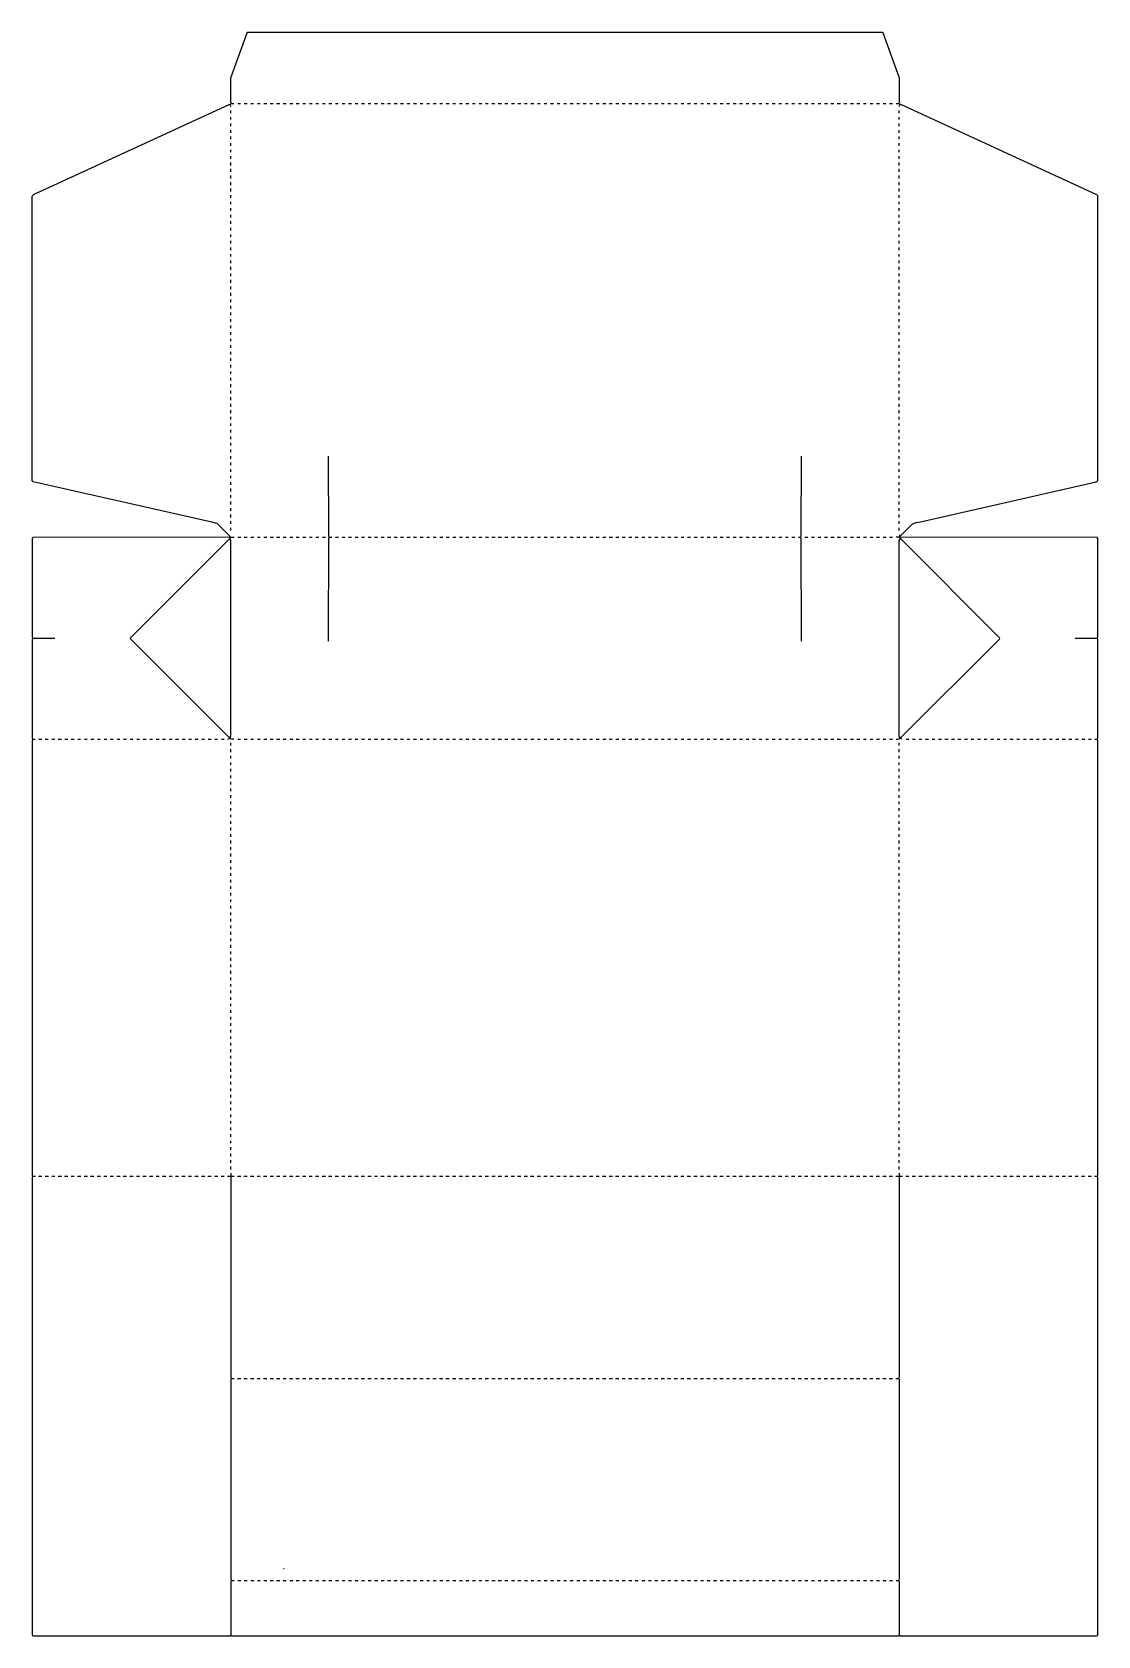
# Model space of a CAD drawing. Extents: x 449 to 4310, y 675 to 6485.
import ezdxf

# ---------------------------------------------------------------- set-up
doc = ezdxf.new("R2010")
doc.units = 0
doc.layers.get('0').update_dxf_attribs({"linetype": 'CONTINUOUS'})

msp = doc.modelspace()

# ---------------------------------------------------------------- linework, layer by layer
at = {"color": 7, "linetype": 'CONTINUOUS'}
for points in [[(1169, 6215), (1168, 6223, -0.212214), (1170, 6226), (1169.6, 6228.9), (1169, 6230), (1169, 6319), (1227.8, 6482.1), (1228, 6483), (1229.9, 6484.2), (1231, 6485), (3529, 6485), (3531, 6484), (3590, 6319), (3590, 6230), (3589, 6226), (3592, 6223), (3591.2, 6219.9, 0.138157), (3590, 6215)], [(1166, 3927, -0.126966), (1169, 3934), (1169, 4644), (1165.8, 4649.9), (1165, 4651), (1166, 4652), (1166, 4654), (1165, 4655), (1165, 4659), (1120.2, 4703.2), (1117.8, 4704.8, 0.064917), (1101.1, 4709.4), (1099.9, 4709.6), (453, 4856), (449, 4860), (449, 5891, -0.14625), (466.9, 5902.3), (1163.1, 6222.6), (1168, 6223)], [(3594, 4659), (3637, 4702, -0.101383), (3666.9, 4711.4), (4299.1, 4854.6, 0.189417), (4310, 4860), (4310, 5892), (4306, 5896), (3595.9, 6222.6), (3592, 6223)], [(1165, 4655), (454, 4654.5), (452.1, 4653.8, 0.07409), (449, 4650), (449, 4293, -0.120666), (451, 4289, -0.165541), (449, 4284), (449, 3927, -0.120666), (451, 3923, -0.165541), (449, 3918), (449, 2344, -0.120666), (451, 2340, -0.120666), (449, 2336), (449, 679, 0.166667), (453, 675), (1165, 675, -0.120666), (1169, 677)], [(1180, 3923, -0.179421), (1166, 3927), (1165, 3927), (805, 4287, -0.220931), (810, 4296), (1165, 4651)], [(3590, 2351), (3590, 2340), (3589.5, 1612), (3588, 1608), (3590, 1605), (3590, 880, 0.120666), (3588, 876), (3588.2, 875.1), (3589.5, 872), (3590, 677, -0.120666), (3594, 675), (4306, 675, 0.166667), (4310, 679), (4310, 2337), (4308.8, 2338.9), (4308, 2340, -0.120666), (4310, 2344), (4310, 3919, -0.120666), (4308, 3923, -0.120666), (4310, 3927), (4310, 4285, -0.120666), (4308, 4289, -0.120666), (4310, 4293), (4310, 4651), (4307, 4654), (4305, 4654.5), (3594, 4655), (3579, 4655)], [(3579, 3923, 0.179421), (3593, 3927), (3594, 3927), (3953, 4286, 0.328128), (3954, 4291), (3595, 4650), (3594, 4650)], [(3593, 3927, 0.126966), (3590, 3934), (3590, 4643), (3593.2, 4648.9), (3594, 4650), (3594, 4655), (3594, 4659), (3591, 4664)], [(1158, 3923, 0.147619), (1165, 3927)], [(3601, 3923, -0.125359), (3594, 3927)], [(1169, 2351), (1169, 2340), (1169.5, 1612), (1171, 1608, -0.120666), (1169, 1604), (1169, 880, -0.120666), (1171, 876), (1170.7, 874.1), (1169.5, 871), (1169, 677, -0.120666), (1173, 675), (3586, 675, -0.120666), (3590, 677)]]:
    msp.add_lwpolyline(points, format="xyb", dxfattribs=at)
for points in [[(1170, 6226), (1180, 6226)], [(1194, 6226), (1204, 6226)], [(1217, 6226), (1228, 6226)], [(1241, 6226), (1251, 6226)], [(1265, 6226), (1275, 6226)], [(1288, 6226), (1299, 6226)], [(1312, 6226), (1322, 6226)], [(1335, 6226), (1346, 6226)], [(1359, 6226), (1369, 6226)], [(1383, 6226), (1393, 6226)], [(1406, 6226), (1417, 6226)], [(1430, 6226), (1440, 6226)], [(1454, 6226), (1464, 6226)], [(1477, 6226), (1487, 6226)], [(1501, 6226), (1511, 6226)], [(1524, 6226), (1535, 6226)], [(1548, 6226), (1558, 6226)], [(1572, 6226), (1582, 6226)], [(1595, 6226), (1606, 6226)], [(1619, 6226), (1629, 6226)], [(1642, 6226), (1653, 6226)], [(1666, 6226), (1676, 6226)], [(1690, 6226), (1700, 6226)], [(1713, 6226), (1724, 6226)], [(1737, 6226), (1747, 6226)], [(1761, 6226), (1771, 6226)], [(1784, 6226), (1794, 6226)], [(1808, 6226), (1818, 6226)], [(1831, 6226), (1842, 6226)], [(1855, 6226), (1865, 6226)], [(1879, 6226), (1889, 6226)], [(1902, 6226), (1913, 6226)], [(1926, 6226), (1936, 6226)], [(1949, 6226), (1960, 6226)], [(1973, 6226), (1983, 6226)], [(1997, 6226), (2007, 6226)], [(2020, 6226), (2031, 6226)], [(2044, 6226), (2054, 6226)], [(2068, 6226), (2078, 6226)], [(2091, 6226), (2101, 6226)], [(2115, 6226), (2125, 6226)], [(2138, 6226), (2149, 6226)], [(2162, 6226), (2172, 6226)], [(2186, 6226), (2196, 6226)], [(2209, 6226), (2220, 6226)], [(2233, 6226), (2243, 6226)], [(2256, 6226), (2267, 6226)], [(2280, 6226), (2290, 6226)], [(2304, 6226), (2314, 6226)], [(2327, 6226), (2338, 6226)], [(2351, 6226), (2361, 6226)], [(2375, 6226), (2385, 6226)], [(2398, 6226), (2409, 6226)], [(2422, 6226), (2432, 6226)], [(2445, 6226), (2456, 6226)], [(2469, 6226), (2479, 6226)], [(2493, 6226), (2503, 6226)], [(2516, 6226), (2527, 6226)], [(2540, 6226), (2550, 6226)], [(2564, 6226), (2574, 6226)], [(2587, 6226), (2597, 6226)], [(2611, 6226), (2621, 6226)], [(2634, 6226), (2645, 6226)], [(2658, 6226), (2668, 6226)], [(2682, 6226), (2692, 6226)], [(2705, 6226), (2716, 6226)], [(2729, 6226), (2739, 6226)], [(2752, 6226), (2763, 6226)], [(2776, 6226), (2786, 6226)], [(2800, 6226), (2810, 6226)], [(2823, 6226), (2834, 6226)], [(2847, 6226), (2857, 6226)], [(2871, 6226), (2881, 6226)], [(2894, 6226), (2904, 6226)], [(2918, 6226), (2928, 6226)], [(2941, 6226), (2952, 6226)], [(2965, 6226), (2975, 6226)], [(2989, 6226), (2999, 6226)], [(3012, 6226), (3023, 6226)], [(3036, 6226), (3046, 6226)], [(3059, 6226), (3070, 6226)], [(3083, 6226), (3093, 6226)], [(3107, 6226), (3117, 6226)], [(3130, 6226), (3141, 6226)], [(3154, 6226), (3164, 6226)], [(3178, 6226), (3188, 6226)], [(3201, 6226), (3211, 6226)], [(3225, 6226), (3235, 6226)], [(3248, 6226), (3259, 6226)], [(3272, 6226), (3282, 6226)], [(3296, 6226), (3306, 6226)], [(3319, 6226), (3330, 6226)], [(3343, 6226), (3353, 6226)], [(3366, 6226), (3377, 6226)], [(3390, 6226), (3400, 6226)], [(3414, 6226), (3424, 6226)], [(3437, 6226), (3448, 6226)], [(3461, 6226), (3471, 6226)], [(3485, 6226), (3495, 6226)], [(3508, 6226), (3519, 6226)], [(3532, 6226), (3542, 6226)], [(3555, 6226), (3566, 6226)], [(3579, 6226), (3589, 6226)], [(1169, 6191), (1169, 6201)], [(1169, 6168), (1169, 6177)], [(3590, 6191), (3590, 6201)], [(3590, 6168), (3590, 6177)], [(1169, 6144), (1169, 6154)], [(1169, 6120), (1169, 6130)], [(1169, 6097), (1169, 6107)], [(3590, 6144), (3590, 6154)], [(3590, 6120), (3590, 6130)], [(3590, 6097), (3590, 6107)], [(1169, 6073), (1169, 6083)], [(1169, 6050), (1169, 6059)], [(3590, 6073), (3590, 6083)], [(3590, 6050), (3590, 6059)], [(1169, 6026), (1169, 6036)], [(1169, 6002), (1169, 6012)], [(1169, 5979), (1169, 5989)], [(3590, 6026), (3590, 6036)], [(3590, 6002), (3590, 6012)], [(3590, 5979), (3590, 5989)], [(1169, 5955), (1169, 5965)], [(1169, 5931), (1169, 5941)], [(3590, 5955), (3590, 5965)], [(3590, 5931), (3590, 5941)], [(1169, 5908), (1169, 5918)], [(1169, 5884), (1169, 5894)], [(1169, 5861), (1169, 5870)], [(3590, 5908), (3590, 5918)], [(3590, 5884), (3590, 5894)], [(3590, 5861), (3590, 5870)], [(1169, 5837), (1169, 5847)], [(1169, 5813), (1169, 5823)], [(3590, 5837), (3590, 5847)], [(3590, 5813), (3590, 5823)], [(1169, 5790), (1169, 5800)], [(1169, 5766), (1169, 5776)], [(1169, 5743), (1169, 5752)], [(3590, 5790), (3590, 5800)], [(3590, 5766), (3590, 5776)], [(3590, 5743), (3590, 5752)], [(1169, 5719), (1169, 5729)], [(1169, 5695), (1169, 5705)], [(3590, 5719), (3590, 5729)], [(3590, 5695), (3590, 5705)], [(1169, 5672), (1169, 5681)], [(1169, 5648), (1169, 5658)], [(3590, 5672), (3590, 5681)], [(3590, 5648), (3590, 5658)], [(1169, 5624), (1169, 5634)], [(1169, 5601), (1169, 5611)], [(1169, 5577), (1169, 5587)], [(3590, 5624), (3590, 5634)], [(3590, 5601), (3590, 5611)], [(3590, 5577), (3590, 5587)], [(1169, 5554), (1169, 5563)], [(1169, 5530), (1169, 5540)], [(3590, 5554), (3590, 5563)], [(3590, 5530), (3590, 5540)], [(1169, 5506), (1169, 5516)], [(1169, 5483), (1169, 5493)], [(1169, 5459), (1169, 5469)], [(3590, 5506), (3590, 5516)], [(3590, 5483), (3590, 5493)], [(3590, 5459), (3590, 5469)], [(1169, 5435), (1169, 5445)], [(1169, 5412), (1169, 5422)], [(3590, 5435), (3590, 5445)], [(3590, 5412), (3590, 5422)], [(1169, 5388), (1169, 5398)], [(1169, 5365), (1169, 5374)], [(1169, 5341), (1169, 5351)], [(3590, 5388), (3590, 5398)], [(3590, 5365), (3590, 5374)], [(3590, 5341), (3590, 5351)], [(1169, 5317), (1169, 5327)], [(1169, 5294), (1169, 5304)], [(3590, 5317), (3590, 5327)], [(3590, 5294), (3590, 5304)], [(1169, 5270), (1169, 5280)], [(1169, 5247), (1169, 5256)], [(1169, 5223), (1169, 5233)], [(3590, 5270), (3590, 5280)], [(3590, 5247), (3590, 5256)], [(3590, 5223), (3590, 5233)], [(1169, 5199), (1169, 5209)], [(1169, 5176), (1169, 5185)], [(3590, 5199), (3590, 5209)], [(3590, 5176), (3590, 5185)], [(1169, 5152), (1169, 5162)], [(1169, 5128), (1169, 5138)], [(1169, 5105), (1169, 5115)], [(3590, 5152), (3590, 5162)], [(3590, 5128), (3590, 5138)], [(3590, 5105), (3590, 5115)], [(1169, 5081), (1169, 5091)], [(1169, 5058), (1169, 5067)], [(3590, 5081), (3590, 5091)], [(3590, 5058), (3590, 5067)], [(1169, 5034), (1169, 5044)], [(1169, 5010), (1169, 5020)], [(1169, 4987), (1169, 4997)], [(3590, 5034), (3590, 5044)], [(3590, 5010), (3590, 5020)], [(3590, 4987), (3590, 4997)], [(1169, 4963), (1169, 4973)], [(1169, 4939), (1169, 4949)], [(1523, 4278), (1523.5, 4650), (1525, 4655), (1524.8, 4655.9), (1523.5, 4659), (1523, 4949)], [(3236, 4278), (3235.5, 4651), (3234, 4655), (3234.2, 4655.9), (3235.5, 4659), (3236, 4949)], [(3590, 4963), (3590, 4973)], [(3590, 4939), (3590, 4949)], [(1169, 4916), (1169, 4926)], [(1169, 4892), (1169, 4902)], [(3590, 4916), (3590, 4926)], [(3590, 4892), (3590, 4902)], [(1169, 4869), (1169, 4878)], [(1169, 4845), (1169, 4855)], [(1169, 4821), (1169, 4831)], [(3590, 4869), (3590, 4878)], [(3590, 4845), (3590, 4855)], [(3590, 4821), (3590, 4831)], [(1169, 4798), (1169, 4808)], [(1169, 4774), (1169, 4784)], [(3590, 4798), (3590, 4808)], [(3590, 4774), (3590, 4784)], [(1169, 4751), (1169, 4760)], [(1169, 4727), (1169, 4737)], [(1169, 4703), (1169, 4713)], [(3590, 4751), (3590, 4760)], [(3590, 4727), (3590, 4737)], [(3590, 4703), (3590, 4713)], [(1166, 4654), (1167, 4655), (1181, 4655)], [(1169, 4680), (1169, 4689)], [(1194, 4655), (1205, 4655)], [(1217, 4655), (1228, 4655)], [(1241, 4655), (1252, 4655)], [(1265, 4655), (1275, 4655)], [(1288, 4655), (1299, 4655)], [(1312, 4655), (1323, 4655)], [(1335, 4655), (1346, 4655)], [(1359, 4655), (1370, 4655)], [(1383, 4655), (1393, 4655)], [(1406, 4655), (1417, 4655)], [(1430, 4655), (1441, 4655)], [(1454, 4655), (1464, 4655)], [(1477, 4655), (1488, 4655)], [(1501, 4655), (1512, 4655)], [(1525, 4655), (1535, 4655)], [(1548, 4655), (1559, 4655)], [(1572, 4655), (1582, 4655)], [(1595, 4655), (1606, 4655)], [(1619, 4655), (1630, 4655)], [(1642, 4655), (1653, 4655)], [(1666, 4655), (1677, 4655)], [(1690, 4655), (1700, 4655)], [(1713, 4655), (1724, 4655)], [(1737, 4655), (1748, 4655)], [(1761, 4655), (1771, 4655)], [(1784, 4655), (1795, 4655)], [(1808, 4655), (1819, 4655)], [(1831, 4655), (1842, 4655)], [(1855, 4655), (1866, 4655)], [(1879, 4655), (1889, 4655)], [(1902, 4655), (1913, 4655)], [(1926, 4655), (1937, 4655)], [(1949, 4655), (1960, 4655)], [(1973, 4655), (1984, 4655)], [(1997, 4655), (2008, 4655)], [(2020, 4655), (2031, 4655)], [(2044, 4655), (2055, 4655)], [(2068, 4655), (2078, 4655)], [(2091, 4655), (2102, 4655)], [(2115, 4655), (2126, 4655)], [(2138, 4655), (2149, 4655)], [(2162, 4655), (2173, 4655)], [(2186, 4655), (2196, 4655)], [(2209, 4655), (2220, 4655)], [(2233, 4655), (2244, 4655)], [(2256, 4655), (2267, 4655)], [(2280, 4655), (2291, 4655)], [(2304, 4655), (2315, 4655)], [(2327, 4655), (2338, 4655)], [(2351, 4655), (2362, 4655)], [(2375, 4655), (2385, 4655)], [(2398, 4655), (2409, 4655)], [(2422, 4655), (2433, 4655)], [(2445, 4655), (2456, 4655)], [(2469, 4655), (2480, 4655)], [(2493, 4655), (2503, 4655)], [(2516, 4655), (2527, 4655)], [(2540, 4655), (2551, 4655)], [(2564, 4655), (2574, 4655)], [(2587, 4655), (2598, 4655)], [(2611, 4655), (2622, 4655)], [(2634, 4655), (2645, 4655)], [(2658, 4655), (2669, 4655)], [(2682, 4655), (2692, 4655)], [(2705, 4655), (2716, 4655)], [(2729, 4655), (2740, 4655)], [(2752, 4655), (2763, 4655)], [(2776, 4655), (2787, 4655)], [(2800, 4655), (2810, 4655)], [(2823, 4655), (2834, 4655)], [(2847, 4655), (2858, 4655)], [(2871, 4655), (2881, 4655)], [(2894, 4655), (2905, 4655)], [(2918, 4655), (2929, 4655)], [(2941, 4655), (2952, 4655)], [(2965, 4655), (2976, 4655)], [(2989, 4655), (2999, 4655)], [(3012, 4655), (3023, 4655)], [(3036, 4655), (3047, 4655)], [(3059, 4655), (3070, 4655)], [(3083, 4655), (3094, 4655)], [(3107, 4655), (3118, 4655)], [(3130, 4655), (3141, 4655)], [(3154, 4655), (3165, 4655)], [(3178, 4655), (3188, 4655)], [(3201, 4655), (3212, 4655)], [(3225, 4655), (3234, 4655)], [(3248, 4655), (3259, 4655)], [(3272, 4655), (3283, 4655)], [(3296, 4655), (3306, 4655)], [(3319, 4655), (3330, 4655)], [(3343, 4655), (3354, 4655)], [(3366, 4655), (3377, 4655)], [(3390, 4655), (3401, 4655)], [(3414, 4655), (3425, 4655)], [(3437, 4655), (3448, 4655)], [(3461, 4655), (3472, 4655)], [(3485, 4655), (3495, 4655)], [(3508, 4655), (3519, 4655)], [(3532, 4655), (3543, 4655)], [(3555, 4655), (3566, 4655)], [(3590, 4680), (3590, 4689)], [(451, 4289), (532, 4289)], [(4228, 4289), (4308, 4289)], [(451, 3923), (460, 3923)], [(473, 3923), (484, 3923)], [(497, 3923), (507, 3923)], [(521, 3923), (531, 3923)], [(544, 3923), (555, 3923)], [(568, 3923), (578, 3923)], [(591, 3923), (602, 3923)], [(615, 3923), (625, 3923)], [(639, 3923), (649, 3923)], [(662, 3923), (673, 3923)], [(686, 3923), (696, 3923)], [(710, 3923), (720, 3923)], [(733, 3923), (743, 3923)], [(757, 3923), (767, 3923)], [(780, 3923), (791, 3923)], [(804, 3923), (814, 3923)], [(828, 3923), (838, 3923)], [(851, 3923), (862, 3923)], [(875, 3923), (885, 3923)], [(899, 3923), (909, 3923)], [(922, 3923), (932, 3923)], [(946, 3923), (956, 3923)], [(969, 3923), (980, 3923)], [(993, 3923), (1003, 3923)], [(1017, 3923), (1027, 3923)], [(1040, 3923), (1051, 3923)], [(1064, 3923), (1074, 3923)], [(1087, 3923), (1098, 3923)], [(1111, 3923), (1121, 3923)], [(1135, 3923), (1145, 3923)], [(1169, 3900), (1169, 3910)], [(1194, 3923), (1204, 3923)], [(1217, 3923), (1228, 3923)], [(1241, 3923), (1251, 3923)], [(1265, 3923), (1275, 3923)], [(1288, 3923), (1299, 3923)], [(1312, 3923), (1322, 3923)], [(1335, 3923), (1346, 3923)], [(1359, 3923), (1369, 3923)], [(1383, 3923), (1393, 3923)], [(1406, 3923), (1417, 3923)], [(1430, 3923), (1440, 3923)], [(1454, 3923), (1464, 3923)], [(1477, 3923), (1487, 3923)], [(1501, 3923), (1511, 3923)], [(1524, 3923), (1535, 3923)], [(1548, 3923), (1558, 3923)], [(1572, 3923), (1582, 3923)], [(1595, 3923), (1606, 3923)], [(1619, 3923), (1629, 3923)], [(1642, 3923), (1653, 3923)], [(1666, 3923), (1676, 3923)], [(1690, 3923), (1700, 3923)], [(1713, 3923), (1724, 3923)], [(1737, 3923), (1747, 3923)], [(1761, 3923), (1771, 3923)], [(1784, 3923), (1794, 3923)], [(1808, 3923), (1818, 3923)], [(1831, 3923), (1842, 3923)], [(1855, 3923), (1865, 3923)], [(1879, 3923), (1889, 3923)], [(1902, 3923), (1913, 3923)], [(1926, 3923), (1936, 3923)], [(1949, 3923), (1960, 3923)], [(1973, 3923), (1983, 3923)], [(1997, 3923), (2007, 3923)], [(2020, 3923), (2031, 3923)], [(2044, 3923), (2054, 3923)], [(2068, 3923), (2078, 3923)], [(2091, 3923), (2101, 3923)], [(2115, 3923), (2125, 3923)], [(2138, 3923), (2149, 3923)], [(2162, 3923), (2172, 3923)], [(2186, 3923), (2196, 3923)], [(2209, 3923), (2220, 3923)], [(2233, 3923), (2243, 3923)], [(2256, 3923), (2267, 3923)], [(2280, 3923), (2290, 3923)], [(2304, 3923), (2314, 3923)], [(2327, 3923), (2338, 3923)], [(2351, 3923), (2361, 3923)], [(2375, 3923), (2385, 3923)], [(2398, 3923), (2409, 3923)], [(2422, 3923), (2432, 3923)], [(2445, 3923), (2456, 3923)], [(2469, 3923), (2479, 3923)], [(2493, 3923), (2503, 3923)], [(2516, 3923), (2527, 3923)], [(2540, 3923), (2550, 3923)], [(2564, 3923), (2574, 3923)], [(2587, 3923), (2597, 3923)], [(2611, 3923), (2621, 3923)], [(2634, 3923), (2645, 3923)], [(2658, 3923), (2668, 3923)], [(2682, 3923), (2692, 3923)], [(2705, 3923), (2716, 3923)], [(2729, 3923), (2739, 3923)], [(2752, 3923), (2763, 3923)], [(2776, 3923), (2786, 3923)], [(2800, 3923), (2810, 3923)], [(2823, 3923), (2834, 3923)], [(2847, 3923), (2857, 3923)], [(2871, 3923), (2881, 3923)], [(2894, 3923), (2904, 3923)], [(2918, 3923), (2928, 3923)], [(2941, 3923), (2952, 3923)], [(2965, 3923), (2975, 3923)], [(2989, 3923), (2999, 3923)], [(3012, 3923), (3023, 3923)], [(3036, 3923), (3046, 3923)], [(3059, 3923), (3070, 3923)], [(3083, 3923), (3093, 3923)], [(3107, 3923), (3117, 3923)], [(3130, 3923), (3141, 3923)], [(3154, 3923), (3164, 3923)], [(3178, 3923), (3188, 3923)], [(3201, 3923), (3211, 3923)], [(3225, 3923), (3235, 3923)], [(3248, 3923), (3259, 3923)], [(3272, 3923), (3282, 3923)], [(3296, 3923), (3306, 3923)], [(3319, 3923), (3330, 3923)], [(3343, 3923), (3353, 3923)], [(3366, 3923), (3377, 3923)], [(3390, 3923), (3400, 3923)], [(3414, 3923), (3424, 3923)], [(3437, 3923), (3448, 3923)], [(3461, 3923), (3471, 3923)], [(3485, 3923), (3495, 3923)], [(3508, 3923), (3519, 3923)], [(3532, 3923), (3542, 3923)], [(3555, 3923), (3566, 3923)], [(3590, 3900), (3590, 3910)], [(3615, 3923), (3625, 3923)], [(3638, 3923), (3648, 3923)], [(3662, 3923), (3672, 3923)], [(3685, 3923), (3696, 3923)], [(3709, 3923), (3719, 3923)], [(3733, 3923), (3743, 3923)], [(3756, 3923), (3767, 3923)], [(3780, 3923), (3790, 3923)], [(3803, 3923), (3814, 3923)], [(3827, 3923), (3837, 3923)], [(3851, 3923), (3861, 3923)], [(3874, 3923), (3885, 3923)], [(3898, 3923), (3908, 3923)], [(3922, 3923), (3932, 3923)], [(3945, 3923), (3955, 3923)], [(3969, 3923), (3979, 3923)], [(3992, 3923), (4003, 3923)], [(4016, 3923), (4026, 3923)], [(4040, 3923), (4050, 3923)], [(4063, 3923), (4074, 3923)], [(4087, 3923), (4097, 3923)], [(4110, 3923), (4121, 3923)], [(4134, 3923), (4144, 3923)], [(4158, 3923), (4168, 3923)], [(4181, 3923), (4192, 3923)], [(4205, 3923), (4215, 3923)], [(4229, 3923), (4239, 3923)], [(4252, 3923), (4262, 3923)], [(4276, 3923), (4286, 3923)], [(4299, 3923), (4308, 3923)], [(1169, 3877), (1169, 3887)], [(1169, 3853), (1169, 3863)], [(1169, 3830), (1169, 3839)], [(3590, 3877), (3590, 3887)], [(3590, 3853), (3590, 3863)], [(3590, 3830), (3590, 3839)], [(1169, 3806), (1169, 3816)], [(1169, 3782), (1169, 3792)], [(3590, 3806), (3590, 3816)], [(3590, 3782), (3590, 3792)], [(1169, 3759), (1169, 3769)], [(1169, 3735), (1169, 3745)], [(1169, 3711), (1169, 3721)], [(3590, 3759), (3590, 3769)], [(3590, 3735), (3590, 3745)], [(3590, 3711), (3590, 3721)], [(1169, 3688), (1169, 3698)], [(1169, 3664), (1169, 3674)], [(3590, 3688), (3590, 3698)], [(3590, 3664), (3590, 3674)], [(1169, 3641), (1169, 3650)], [(1169, 3617), (1169, 3627)], [(1169, 3593), (1169, 3603)], [(3590, 3641), (3590, 3650)], [(3590, 3617), (3590, 3627)], [(3590, 3593), (3590, 3603)], [(1169, 3570), (1169, 3580)], [(1169, 3546), (1169, 3556)], [(3590, 3570), (3590, 3580)], [(3590, 3546), (3590, 3556)], [(1169, 3523), (1169, 3532)], [(1169, 3499), (1169, 3509)], [(3590, 3523), (3590, 3532)], [(3590, 3499), (3590, 3509)], [(1169, 3475), (1169, 3485)], [(1169, 3452), (1169, 3461)], [(1169, 3428), (1169, 3438)], [(3590, 3475), (3590, 3485)], [(3590, 3452), (3590, 3461)], [(3590, 3428), (3590, 3438)], [(1169, 3404), (1169, 3414)], [(1169, 3381), (1169, 3391)], [(3590, 3404), (3590, 3414)], [(3590, 3381), (3590, 3391)], [(1169, 3357), (1169, 3367)], [(1169, 3334), (1169, 3343)], [(1169, 3310), (1169, 3320)], [(3590, 3357), (3590, 3367)], [(3590, 3334), (3590, 3343)], [(3590, 3310), (3590, 3320)], [(1169, 3286), (1169, 3296)], [(1169, 3263), (1169, 3273)], [(3590, 3286), (3590, 3296)], [(3590, 3263), (3590, 3273)], [(1169, 3239), (1169, 3249)], [(1169, 3215), (1169, 3225)], [(1169, 3192), (1169, 3202)], [(3590, 3239), (3590, 3249)], [(3590, 3215), (3590, 3225)], [(3590, 3192), (3590, 3202)], [(1169, 3168), (1169, 3178)], [(1169, 3145), (1169, 3154)], [(3590, 3168), (3590, 3178)], [(3590, 3145), (3590, 3154)], [(1169, 3121), (1169, 3131)], [(1169, 3097), (1169, 3107)], [(1169, 3074), (1169, 3084)], [(3590, 3121), (3590, 3131)], [(3590, 3097), (3590, 3107)], [(3590, 3074), (3590, 3084)], [(1169, 3050), (1169, 3060)], [(1169, 3027), (1169, 3036)], [(3590, 3050), (3590, 3060)], [(3590, 3027), (3590, 3036)], [(1169, 3003), (1169, 3013)], [(1169, 2979), (1169, 2989)], [(1169, 2956), (1169, 2965)], [(3590, 3003), (3590, 3013)], [(3590, 2979), (3590, 2989)], [(3590, 2956), (3590, 2965)], [(1169, 2932), (1169, 2942)], [(1169, 2908), (1169, 2918)], [(3590, 2932), (3590, 2942)], [(3590, 2908), (3590, 2918)], [(1169, 2885), (1169, 2895)], [(1169, 2861), (1169, 2871)], [(1169, 2838), (1169, 2847)], [(3590, 2885), (3590, 2895)], [(3590, 2861), (3590, 2871)], [(3590, 2838), (3590, 2847)], [(1169, 2814), (1169, 2824)], [(1169, 2790), (1169, 2800)], [(3590, 2814), (3590, 2824)], [(3590, 2790), (3590, 2800)], [(1169, 2767), (1169, 2777)], [(1169, 2743), (1169, 2753)], [(3590, 2767), (3590, 2777)], [(3590, 2743), (3590, 2753)], [(1169, 2719), (1169, 2729)], [(1169, 2696), (1169, 2706)], [(1169, 2672), (1169, 2682)], [(3590, 2719), (3590, 2729)], [(3590, 2696), (3590, 2706)], [(3590, 2672), (3590, 2682)], [(1169, 2649), (1169, 2658)], [(1169, 2625), (1169, 2635)], [(3590, 2649), (3590, 2658)], [(3590, 2625), (3590, 2635)], [(1169, 2601), (1169, 2611)], [(1169, 2578), (1169, 2588)], [(1169, 2554), (1169, 2564)], [(3590, 2601), (3590, 2611)], [(3590, 2578), (3590, 2588)], [(3590, 2554), (3590, 2564)], [(1169, 2531), (1169, 2540)], [(1169, 2507), (1169, 2517)], [(3590, 2531), (3590, 2540)], [(3590, 2507), (3590, 2517)], [(1169, 2483), (1169, 2493)], [(1169, 2460), (1169, 2469)], [(1169, 2436), (1169, 2446)], [(3590, 2483), (3590, 2493)], [(3590, 2460), (3590, 2469)], [(3590, 2436), (3590, 2446)], [(1169, 2412), (1169, 2422)], [(1169, 2389), (1169, 2399)], [(3590, 2412), (3590, 2422)], [(3590, 2389), (3590, 2399)], [(451, 2340), (461, 2340)], [(472, 2340), (484, 2340)], [(496, 2340), (508, 2340)], [(520, 2340), (531, 2340)], [(543, 2340), (555, 2340)], [(567, 2340), (579, 2340)], [(590, 2340), (602, 2340)], [(614, 2340), (626, 2340)], [(638, 2340), (650, 2340)], [(661, 2340), (673, 2340)], [(685, 2340), (697, 2340)], [(709, 2340), (720, 2340)], [(732, 2340), (744, 2340)], [(756, 2340), (768, 2340)], [(779, 2340), (791, 2340)], [(803, 2340), (815, 2340)], [(827, 2340), (838, 2340)], [(850, 2340), (862, 2340)], [(874, 2340), (886, 2340)], [(898, 2340), (909, 2340)], [(921, 2340), (933, 2340)], [(945, 2340), (957, 2340)], [(968, 2340), (980, 2340)], [(992, 2340), (1004, 2340)], [(1016, 2340), (1027, 2340)], [(1039, 2340), (1051, 2340)], [(1063, 2340), (1075, 2340)], [(1086, 2340), (1098, 2340)], [(1110, 2340), (1122, 2340)], [(1134, 2340), (1145, 2340)], [(1157, 2340), (1169, 2340), (1181, 2340)], [(1169, 2365), (1169, 2375)], [(1193, 2340), (1205, 2340)], [(1216, 2340), (1228, 2340)], [(1240, 2340), (1252, 2340)], [(1264, 2340), (1275, 2340)], [(1287, 2340), (1299, 2340)], [(1311, 2340), (1323, 2340)], [(1334, 2340), (1346, 2340)], [(1358, 2340), (1370, 2340)], [(1382, 2340), (1393, 2340)], [(1405, 2340), (1417, 2340)], [(1429, 2340), (1441, 2340)], [(1453, 2340), (1464, 2340)], [(1476, 2340), (1488, 2340)], [(1500, 2340), (1512, 2340)], [(1523, 2340), (1535, 2340)], [(1547, 2340), (1559, 2340)], [(1571, 2340), (1582, 2340)], [(1594, 2340), (1606, 2340)], [(1618, 2340), (1630, 2340)], [(1641, 2340), (1653, 2340)], [(1665, 2340), (1677, 2340)], [(1689, 2340), (1700, 2340)], [(1712, 2340), (1724, 2340)], [(1736, 2340), (1748, 2340)], [(1760, 2340), (1771, 2340)], [(1783, 2340), (1795, 2340)], [(1807, 2340), (1819, 2340)], [(1830, 2340), (1842, 2340)], [(1854, 2340), (1866, 2340)], [(1878, 2340), (1889, 2340)], [(1901, 2340), (1913, 2340)], [(1925, 2340), (1937, 2340)], [(1948, 2340), (1960, 2340)], [(1972, 2340), (1984, 2340)], [(1996, 2340), (2008, 2340)], [(2019, 2340), (2031, 2340)], [(2043, 2340), (2055, 2340)], [(2067, 2340), (2078, 2340)], [(2090, 2340), (2102, 2340)], [(2114, 2340), (2126, 2340)], [(2137, 2340), (2149, 2340)], [(2161, 2340), (2173, 2340)], [(2185, 2340), (2196, 2340)], [(2208, 2340), (2220, 2340)], [(2232, 2340), (2244, 2340)], [(2255, 2340), (2267, 2340)], [(2279, 2340), (2291, 2340)], [(2303, 2340), (2315, 2340)], [(2326, 2340), (2338, 2340)], [(2350, 2340), (2362, 2340)], [(2374, 2340), (2385, 2340)], [(2397, 2340), (2409, 2340)], [(2421, 2340), (2433, 2340)], [(2444, 2340), (2456, 2340)], [(2468, 2340), (2480, 2340)], [(2492, 2340), (2503, 2340)], [(2515, 2340), (2527, 2340)], [(2539, 2340), (2551, 2340)], [(2563, 2340), (2574, 2340)], [(2586, 2340), (2598, 2340)], [(2610, 2340), (2622, 2340)], [(2633, 2340), (2645, 2340)], [(2657, 2340), (2669, 2340)], [(2681, 2340), (2692, 2340)], [(2704, 2340), (2716, 2340)], [(2728, 2340), (2740, 2340)], [(2751, 2340), (2763, 2340)], [(2775, 2340), (2787, 2340)], [(2799, 2340), (2810, 2340)], [(2822, 2340), (2834, 2340)], [(2846, 2340), (2858, 2340)], [(2870, 2340), (2881, 2340)], [(2893, 2340), (2905, 2340)], [(2917, 2340), (2929, 2340)], [(2940, 2340), (2952, 2340)], [(2964, 2340), (2976, 2340)], [(2988, 2340), (2999, 2340)], [(3011, 2340), (3023, 2340)], [(3035, 2340), (3047, 2340)], [(3058, 2340), (3070, 2340)], [(3082, 2340), (3094, 2340)], [(3106, 2340), (3118, 2340)], [(3129, 2340), (3141, 2340)], [(3153, 2340), (3165, 2340)], [(3177, 2340), (3188, 2340)], [(3200, 2340), (3212, 2340)], [(3224, 2340), (3236, 2340)], [(3247, 2340), (3259, 2340)], [(3271, 2340), (3283, 2340)], [(3295, 2340), (3306, 2340)], [(3318, 2340), (3330, 2340)], [(3342, 2340), (3354, 2340)], [(3365, 2340), (3377, 2340)], [(3389, 2340), (3401, 2340)], [(3413, 2340), (3425, 2340)], [(3436, 2340), (3448, 2340)], [(3460, 2340), (3472, 2340)], [(3484, 2340), (3495, 2340)], [(3507, 2340), (3519, 2340)], [(3531, 2340), (3543, 2340)], [(3554, 2340), (3566, 2340)], [(3578, 2340), (3590, 2340), (3602, 2340)], [(3590, 2365), (3590, 2375)], [(3614, 2340), (3625, 2340)], [(3637, 2340), (3649, 2340)], [(3661, 2340), (3673, 2340)], [(3684, 2340), (3696, 2340)], [(3708, 2340), (3720, 2340)], [(3732, 2340), (3743, 2340)], [(3755, 2340), (3767, 2340)], [(3779, 2340), (3791, 2340)], [(3802, 2340), (3814, 2340)], [(3826, 2340), (3838, 2340)], [(3850, 2340), (3861, 2340)], [(3873, 2340), (3885, 2340)], [(3897, 2340), (3909, 2340)], [(3921, 2340), (3932, 2340)], [(3944, 2340), (3956, 2340)], [(3968, 2340), (3980, 2340)], [(3991, 2340), (4003, 2340)], [(4015, 2340), (4027, 2340)], [(4039, 2340), (4050, 2340)], [(4062, 2340), (4074, 2340)], [(4086, 2340), (4098, 2340)], [(4109, 2340), (4121, 2340)], [(4133, 2340), (4145, 2340)], [(4157, 2340), (4169, 2340)], [(4180, 2340), (4192, 2340)], [(4204, 2340), (4216, 2340)], [(4228, 2340), (4239, 2340)], [(4251, 2340), (4263, 2340)], [(4275, 2340), (4287, 2340)], [(4298, 2340), (4308, 2340)], [(1171, 1608), (1181, 1608)], [(1193, 1608), (1205, 1608)], [(1216, 1608), (1228, 1608)], [(1240, 1608), (1252, 1608)], [(1264, 1608), (1275, 1608)], [(1287, 1608), (1299, 1608)], [(1311, 1608), (1323, 1608)], [(1334, 1608), (1346, 1608)], [(1358, 1608), (1370, 1608)], [(1382, 1608), (1393, 1608)], [(1405, 1608), (1417, 1608)], [(1429, 1608), (1441, 1608)], [(1453, 1608), (1464, 1608)], [(1476, 1608), (1488, 1608)], [(1500, 1608), (1512, 1608)], [(1523, 1608), (1535, 1608)], [(1547, 1608), (1559, 1608)], [(1571, 1608), (1582, 1608)], [(1594, 1608), (1606, 1608)], [(1618, 1608), (1630, 1608)], [(1641, 1608), (1653, 1608)], [(1665, 1608), (1677, 1608)], [(1689, 1608), (1700, 1608)], [(1712, 1608), (1724, 1608)], [(1736, 1608), (1748, 1608)], [(1760, 1608), (1771, 1608)], [(1783, 1608), (1795, 1608)], [(1807, 1608), (1819, 1608)], [(1830, 1608), (1842, 1608)], [(1854, 1608), (1866, 1608)], [(1878, 1608), (1889, 1608)], [(1901, 1608), (1913, 1608)], [(1925, 1608), (1937, 1608)], [(1948, 1608), (1960, 1608)], [(1972, 1608), (1984, 1608)], [(1996, 1608), (2008, 1608)], [(2019, 1608), (2031, 1608)], [(2043, 1608), (2055, 1608)], [(2067, 1608), (2078, 1608)], [(2090, 1608), (2102, 1608)], [(2114, 1608), (2126, 1608)], [(2137, 1608), (2149, 1608)], [(2161, 1608), (2173, 1608)], [(2185, 1608), (2196, 1608)], [(2208, 1608), (2220, 1608)], [(2232, 1608), (2244, 1608)], [(2255, 1608), (2267, 1608)], [(2279, 1608), (2291, 1608)], [(2303, 1608), (2315, 1608)], [(2326, 1608), (2338, 1608)], [(2350, 1608), (2362, 1608)], [(2374, 1608), (2385, 1608)], [(2397, 1608), (2409, 1608)], [(2421, 1608), (2433, 1608)], [(2444, 1608), (2456, 1608)], [(2468, 1608), (2480, 1608)], [(2492, 1608), (2503, 1608)], [(2515, 1608), (2527, 1608)], [(2539, 1608), (2551, 1608)], [(2563, 1608), (2574, 1608)], [(2586, 1608), (2598, 1608)], [(2610, 1608), (2622, 1608)], [(2633, 1608), (2645, 1608)], [(2657, 1608), (2669, 1608)], [(2681, 1608), (2692, 1608)], [(2704, 1608), (2716, 1608)], [(2728, 1608), (2740, 1608)], [(2751, 1608), (2763, 1608)], [(2775, 1608), (2787, 1608)], [(2799, 1608), (2810, 1608)], [(2822, 1608), (2834, 1608)], [(2846, 1608), (2858, 1608)], [(2870, 1608), (2881, 1608)], [(2893, 1608), (2905, 1608)], [(2917, 1608), (2929, 1608)], [(2940, 1608), (2952, 1608)], [(2964, 1608), (2976, 1608)], [(2988, 1608), (2999, 1608)], [(3011, 1608), (3023, 1608)], [(3035, 1608), (3047, 1608)], [(3058, 1608), (3070, 1608)], [(3082, 1608), (3094, 1608)], [(3106, 1608), (3118, 1608)], [(3129, 1608), (3141, 1608)], [(3153, 1608), (3165, 1608)], [(3177, 1608), (3188, 1608)], [(3200, 1608), (3212, 1608)], [(3224, 1608), (3236, 1608)], [(3247, 1608), (3259, 1608)], [(3271, 1608), (3283, 1608)], [(3295, 1608), (3306, 1608)], [(3318, 1608), (3330, 1608)], [(3342, 1608), (3354, 1608)], [(3365, 1608), (3377, 1608)], [(3389, 1608), (3401, 1608)], [(3413, 1608), (3425, 1608)], [(3436, 1608), (3448, 1608)], [(3460, 1608), (3472, 1608)], [(3484, 1608), (3495, 1608)], [(3507, 1608), (3519, 1608)], [(3531, 1608), (3543, 1608)], [(3554, 1608), (3566, 1608)], [(3578, 1608), (3588, 1608)], [(1171, 876), (1181, 876)], [(1194, 876), (1205, 876)], [(1217, 876), (1228, 876)], [(1241, 876), (1252, 876)], [(1265, 876), (1275, 876)], [(1288, 876), (1299, 876)], [(1312, 876), (1323, 876)], [(1335, 876), (1346, 876)], [(1359, 876), (1370, 876)], [(1360, 919), (1362, 919)], [(1383, 876), (1394, 876)], [(1406, 876), (1417, 876)], [(1430, 876), (1441, 876)], [(1454, 876), (1464, 876)], [(1477, 876), (1488, 876)], [(1501, 876), (1512, 876)], [(1524, 876), (1535, 876)], [(1548, 876), (1559, 876)], [(1572, 876), (1582, 876)], [(1595, 876), (1606, 876)], [(1619, 876), (1630, 876)], [(1642, 876), (1653, 876)], [(1666, 876), (1677, 876)], [(1690, 876), (1701, 876)], [(1713, 876), (1724, 876)], [(1737, 876), (1748, 876)], [(1761, 876), (1771, 876)], [(1784, 876), (1795, 876)], [(1808, 876), (1819, 876)], [(1831, 876), (1842, 876)], [(1855, 876), (1866, 876)], [(1879, 876), (1889, 876)], [(1902, 876), (1913, 876)], [(1926, 876), (1937, 876)], [(1950, 876), (1960, 876)], [(1973, 876), (1984, 876)], [(1997, 876), (2008, 876)], [(2020, 876), (2031, 876)], [(2044, 876), (2055, 876)], [(2068, 876), (2078, 876)], [(2091, 876), (2102, 876)], [(2115, 876), (2126, 876)], [(2138, 876), (2149, 876)], [(2162, 876), (2173, 876)], [(2186, 876), (2196, 876)], [(2209, 876), (2220, 876)], [(2233, 876), (2244, 876)], [(2257, 876), (2267, 876)], [(2280, 876), (2291, 876)], [(2304, 876), (2315, 876)], [(2327, 876), (2338, 876)], [(2351, 876), (2362, 876)], [(2375, 876), (2385, 876)], [(2398, 876), (2409, 876)], [(2422, 876), (2433, 876)], [(2445, 876), (2456, 876)], [(2469, 876), (2480, 876)], [(2493, 876), (2504, 876)], [(2516, 876), (2527, 876)], [(2540, 876), (2551, 876)], [(2564, 876), (2574, 876)], [(2587, 876), (2598, 876)], [(2611, 876), (2622, 876)], [(2634, 876), (2645, 876)], [(2658, 876), (2669, 876)], [(2682, 876), (2692, 876)], [(2705, 876), (2716, 876)], [(2729, 876), (2740, 876)], [(2752, 876), (2763, 876)], [(2776, 876), (2787, 876)], [(2800, 876), (2811, 876)], [(2823, 876), (2834, 876)], [(2847, 876), (2858, 876)], [(2871, 876), (2881, 876)], [(2894, 876), (2905, 876)], [(2918, 876), (2929, 876)], [(2941, 876), (2952, 876)], [(2965, 876), (2976, 876)], [(2989, 876), (2999, 876)], [(3012, 876), (3023, 876)], [(3036, 876), (3047, 876)], [(3060, 876), (3070, 876)], [(3083, 876), (3094, 876)], [(3107, 876), (3118, 876)], [(3130, 876), (3141, 876)], [(3154, 876), (3165, 876)], [(3178, 876), (3188, 876)], [(3201, 876), (3212, 876)], [(3225, 876), (3236, 876)], [(3248, 876), (3259, 876)], [(3272, 876), (3283, 876)], [(3296, 876), (3306, 876)], [(3319, 876), (3330, 876)], [(3343, 876), (3354, 876)], [(3367, 876), (3377, 876)], [(3390, 876), (3401, 876)], [(3414, 876), (3425, 876)], [(3437, 876), (3448, 876)], [(3461, 876), (3472, 876)], [(3485, 876), (3495, 876)], [(3508, 876), (3519, 876)], [(3532, 876), (3543, 876)], [(3555, 876), (3566, 876)], [(3579, 876), (3588, 876)]]:
    msp.add_lwpolyline(points, dxfattribs=at)

doc.saveas('drawing.dxf')
